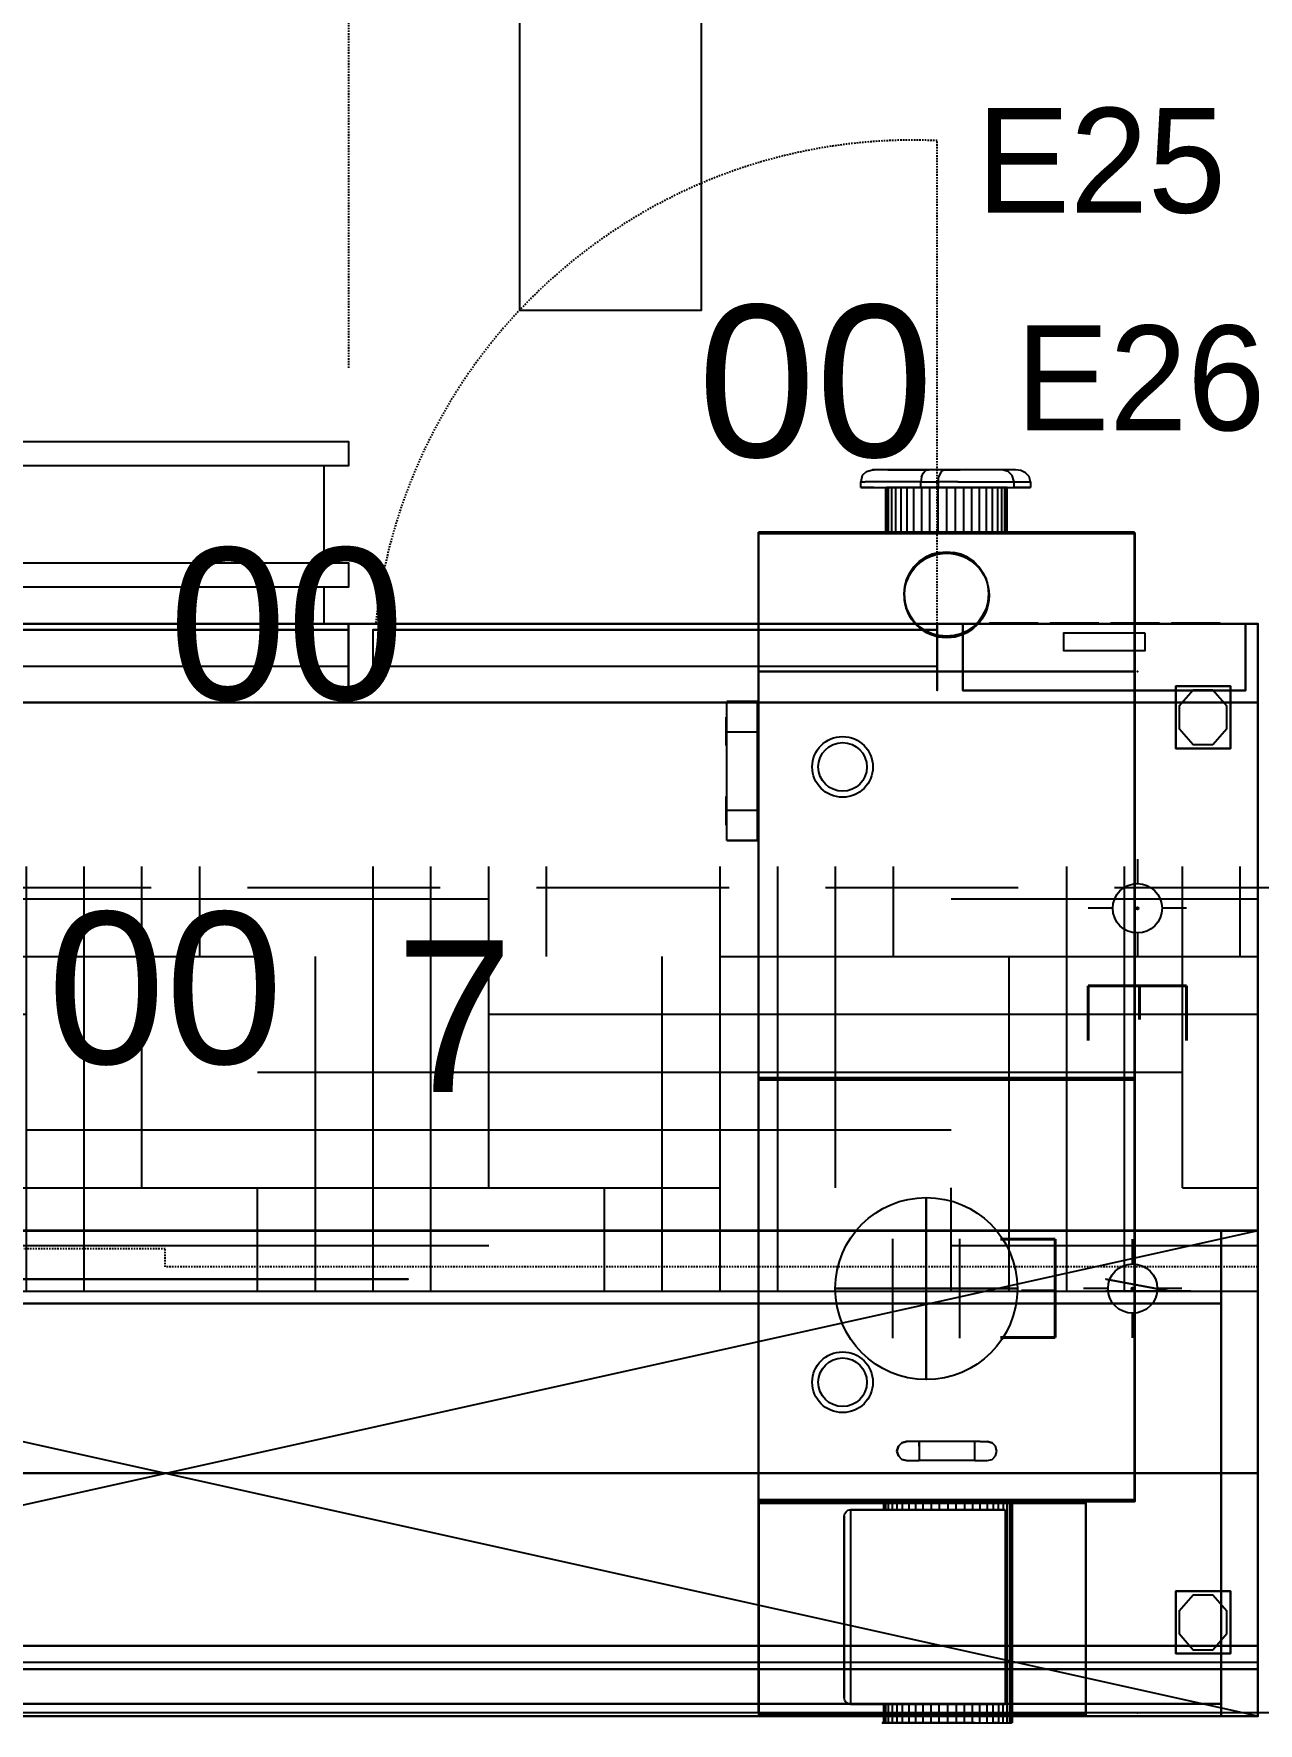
# Model space of a CAD drawing. Header units: millimetres. Extents: x 38967 to 51721, y 49836 to 53207.
# Drawn here: x 48467.4 to 48568.3, y 51765.8 to 51905 of the extents above; entities that cross this region are included whole.
import ezdxf
from ezdxf.enums import TextEntityAlignment as Align

# ---------------------------------------------------------------- set-up
doc = ezdxf.new("R2010")
doc.units = ezdxf.units.MM
doc.header["$LTSCALE"] = 5
doc.linetypes.add('HIDDEN2', pattern=[4.7625, 3.175, -1.5875])
doc.linetypes.add('NASCOSTA', pattern=[0.375, 0.25, -0.125])
for name, color, linetype in [('200-EquipBlack-3d', 250, 'Continuous'), ('200-EquipBorder-2d', 9, 'Continuous'), ('200-EquipID-2d', 7, 'Continuous'), ('200-EquipInternal-2d', 252, 'Continuous'), ('200-EquipRemBorder-2d', 21, 'Continuous'), ('200-EquipRemBorder-3d', 7, 'Continuous'), ('200-EquipSteel-3d', 9, 'Continuous'), ('200-EquipWhite-3d', 7, 'Continuous'), ('250-Connections-2d', 6, 'Continuous'), ('250-ele-2d', 20, 'Continuous'), ('elev3', 8, 'Continuous'), ('HG-011 Elk Tes Yazı 001', 1, 'Continuous'), ('trace_down', 8, 'HIDDEN2'), ('Yer Izgarası', 40, 'Continuous')]:
    doc.layers.add(name, color=color, linetype=linetype)
doc.layers.add('200-InsPoint-3D', color=3, linetype='Continuous', plot=False)
doc.styles.add('Arial', font='arial.ttf')
doc.styles.add('ROMANS', font='micross.ttf')
doc.styles.add('SIMPLEX', font='simplex')
doc.styles.add('TAKSİM', font='GOTHIC.TTF', dxfattribs={"height": 20})

# ---------------------------------------------------------------- blocks, each defined once
blk = doc.blocks.new('TG1610P')
at = {"layer": '200-EquipBorder-2d'}
blk.add_lwpolyline([(0, 0), (1600, 0), (1600, -700), (0, -700)], close=True, dxfattribs=at)
at = {"layer": '200-EquipInternal-2d'}
blk.add_line((0, -30), (1600, -30), dxfattribs=at)
at = {"layer": '200-EquipSteel-3d'}
for points in [[(32.8, -42.5), (22.5, -52.8), (22.5, -67.2), (32.8, -77.5), (47.2, -77.5), (57.5, -67.2), (57.5, -52.8), (47.2, -42.5)], [(32.8, -622.5), (22.5, -632.8), (22.5, -647.2), (32.8, -657.5), (47.2, -657.5), (57.5, -647.2), (57.5, -632.8), (47.2, -622.5)]]:
    blk.add_lwpolyline(points, close=True, dxfattribs=at)
at = {"layer": '200-EquipSteel-3d', "invisible_edges": 15}
for points in [[(0, 0, 900), (0, 0, 1000), (0, -30, 1000), (0, -30, 900)], [(0, 0, 850), (0, -700, 850), (0, -700, 900), (0, 0, 900)], [(0, -30, 900), (0, -30, 915), (0, -34.4, 904.4), (0, -45, 900)]]:
    blk.add_3dface(points, dxfattribs=at)
at = {"layer": '200-EquipSteel-3d'}
for points in [[(0, 0, 1000), (1600, 0, 1000), (1600, -30, 1000), (0, -30, 1000)], [(0, 0, 1000), (0, 0, 850), (1600, 0, 850), (1600, 0, 1000)], [(1600, 0, 850), (1600, -700, 850), (0, -700, 850), (0, 0, 850)], [(0, -30, 1000), (1600, -30, 1000), (1600, -30, 915), (0, -30, 915)], [(0, -30, 915), (0, -34.4, 904.4), (1600, -34.4, 904.4), (1600, -30, 915)], [(0, -45, 900), (0, -34.4, 904.4), (1600, -34.4, 904.4), (1600, -45, 900)], [(1600, -700, 900), (0, -700, 900), (0, -45, 900), (1600, -45, 900)], [(1600, -700, 900), (0, -700, 900), (0, -700, 850), (1600, -700, 850)]]:
    blk.add_3dface(points, dxfattribs=at)
at = {"layer": '200-InsPoint-3D'}
for p in [(0, 0), (0, -700)]:
    blk.add_point(p, dxfattribs=at)
at = {"layer": '200-InsPoint-3D', "flags": 9}
blk.add_attdef('DISTANG', (0, 0), '', height=1, dxfattribs=at)
at = {"layer": '200-EquipSteel-3d'}
mesh = blk.add_polymesh((6, 3), dxfattribs=at)
for k, corner in enumerate([(60, -80, 850), (60, -80, 50), (60, -80, 50), (20, -80, 850), (20, -80, 50), (20, -80, 50), (20, -40, 850), (20, -40, 50), (20, -80, 50), (60, -40, 850), (60, -40, 50), (60, -80, 50), (60, -40, 850), (60, -40, 850), (60, -80, 850), (20, -40, 850), (20, -40, 850), (20, -80, 850)]):
    mesh.set_mesh_vertex(divmod(k, 3), corner)
mesh = blk.add_polymesh((6, 3), dxfattribs=at)
for k, corner in enumerate([(60, -660, 850), (60, -660, 50), (60, -660, 50), (20, -660, 850), (20, -660, 50), (20, -660, 50), (20, -620, 850), (20, -620, 50), (20, -660, 50), (60, -620, 850), (60, -620, 50), (60, -660, 50), (60, -620, 850), (60, -620, 850), (60, -660, 850), (20, -620, 850), (20, -620, 850), (20, -660, 850)]):
    mesh.set_mesh_vertex(divmod(k, 3), corner)
blk = doc.blocks.new('attrib')
at = {"layer": '200-EquipID-2d', "style": 'Arial'}
blk.add_attdef('POS', text='', height=2.5, dxfattribs=at).set_placement((0, 0, -1), align=Align.MIDDLE)
at = {"layer": '200-EquipID-2d', "style": 'ROMANS', "flags": 1}
for tag, p in [('ZONA', (0, -4.905, -2)), ('EQUIPMENTDATA', (0, -7.89, -2)), ('LONGDESCR', (0, -11.302, -2)), ('EQUIPMENTCONN', (0, -14.714, -2)), ('ACCESSORYDATA', (0, -18.552, -2)), ('ACCESSORYCONN', (0, -21.857, -2))]:
    blk.add_attdef(tag, text='', height=2.5, dxfattribs=at).set_placement(p, align=Align.CENTER)
blk = doc.blocks.new('PS1800LC')
at = {"layer": '200-EquipBlack-3d', "extrusion": (0, -1, 0), "elevation": 350}
blk.add_lwpolyline([(125, 1713), (55, 1713), (55, 1913), (125, 1913)], close=True, dxfattribs=at)
at = {"layer": '200-EquipBlack-3d'}
for points in [[(72.5, -350, 1713), (72.5, -350, 1913), (55, -350, 1913), (55, -350, 1713)], [(125, -360, 1913), (125, -360, 1713), (72.5, -350, 1713), (72.5, -350, 1913)]]:
    blk.add_3dface(points, dxfattribs=at)
at = {"layer": '200-EquipInternal-2d'}
for p, q in [((0, -399.8, 10), (1800, 0, 10)), ((0, 0, 10), (1800, -399.8, 10))]:
    blk.add_line(p, q, dxfattribs=at)
at = {"layer": '200-EquipInternal-2d', "linetype": 'NASCOSTA'}
blk.add_lwpolyline([(0, -370), (900, -370), (900, -385), (1800, -385)], dxfattribs=at)
at = {"layer": '200-EquipSteel-3d', "extrusion": (0, -1, 0)}
for points, elevation in [([(30, 1590), (920, 1590), (920, 2160), (30, 2160)], 340), ([(1570, 1590), (700, 1590), (700, 2160), (1570, 2160)], 360)]:
    blk.add_lwpolyline(points, close=True, dxfattribs=dict(at, elevation=elevation))
at = {"layer": '200-EquipSteel-3d'}
blk.add_3dface([(1770, 0, 1590), (30, 0, 1590), (30, 0, 2160), (1770, 0, 2160)], dxfattribs=at)
at = {"layer": '200-EquipSteel-3d', "invisible_edges": 15}
for points in [[(920, -360, 1590), (125, -360, 1713), (55, -360, 1713), (30, -360, 1590)], [(55, -360, 1713), (30, -360, 1590), (30, -360, 2160), (55, -360, 1913)], [(30, -360, 2160), (55, -360, 1913), (125, -360, 1913), (920, -360, 2160)], [(125, -360, 1913), (920, -360, 2160), (920, -360, 1590), (125, -360, 1713)], [(1475, -380, 1913), (700, -380, 2160), (700, -380, 1590), (1475, -380, 1713)], [(1570, -380, 2160), (1545, -380, 1913), (1475, -380, 1913), (700, -380, 2160)], [(700, -380, 1590), (1475, -380, 1713), (1545, -380, 1713), (1570, -380, 1590)]]:
    blk.add_3dface(points, dxfattribs=at)
at = {"layer": '200-InsPoint-3D'}
for p in [(0, 0), (0, -400)]:
    blk.add_point(p, dxfattribs=at)
blk.add_attdef('DISTANG', (0, 0), '', height=1, dxfattribs=at)
at = {"layer": '200-EquipRemBorder-2d'}
mesh = blk.add_polymesh((6, 3), dxfattribs=at)
for k, corner in enumerate([(1800, -399.8, 10), (1800, -399.8), (1800, -399.8), (0, -399.8, 10), (0, -399.8), (0, -399.8), (0, 0, 10), (0, 0), (0, -399.8), (1800, 0, 10), (1800, 0), (1800, -399.8), (1800, 0, 10), (1800, 0, 10), (1800, -399.8, 10), (0, 0, 10), (0, 0, 10), (0, -399.8, 10)]):
    mesh.set_mesh_vertex(divmod(k, 3), corner)
at = {"layer": '200-EquipSteel-3d'}
mesh = blk.add_polymesh((6, 3), dxfattribs=at)
for k, corner in enumerate([(30, -400, 2200), (30, -400, 1550), (30, -400, 1550), (0, -400, 2200), (0, -400, 1550), (0, -400, 1550), (0, 0, 2200), (0, 0, 1550), (0, -400, 1550), (30, 0, 2200), (30, 0, 1550), (30, -400, 1550), (30, 0, 2200), (30, 0, 2200), (30, -400, 2200), (0, 0, 2200), (0, 0, 2200), (0, -400, 2200)]):
    mesh.set_mesh_vertex(divmod(k, 3), corner)
mesh = blk.add_polymesh((6, 3), dxfattribs=at)
for k, corner in enumerate([(1770, -400, 1590), (1770, -400, 1550), (1770, -400, 1550), (30, -400, 1590), (30, -400, 1550), (30, -400, 1550), (30, 0, 1590), (30, 0, 1550), (30, -400, 1550), (1770, 0, 1590), (1770, 0, 1550), (1770, -400, 1550), (1770, 0, 1590), (1770, 0, 1590), (1770, -400, 1590), (30, 0, 1590), (30, 0, 1590), (30, -400, 1590)]):
    mesh.set_mesh_vertex(divmod(k, 3), corner)
mesh = blk.add_polymesh((6, 3), dxfattribs=at)
for k, corner in enumerate([(1770, -400, 2200), (1770, -400, 2160), (1770, -400, 2160), (30, -400, 2200), (30, -400, 2160), (30, -400, 2160), (30, 0, 2200), (30, 0, 2160), (30, -400, 2160), (1770, 0, 2200), (1770, 0, 2160), (1770, -400, 2160), (1770, 0, 2200), (1770, 0, 2200), (1770, -400, 2200), (30, 0, 2200), (30, 0, 2200), (30, -400, 2200)]):
    mesh.set_mesh_vertex(divmod(k, 3), corner)
mesh = blk.add_polymesh((6, 3), dxfattribs=at)
for k, corner in enumerate([(1770, -340, 1920), (1770, -340, 1880), (1770, -340, 1880), (30, -340, 1920), (30, -340, 1880), (30, -340, 1880), (30, -10, 1920), (30, -10, 1880), (30, -340, 1880), (1770, -10, 1920), (1770, -10, 1880), (1770, -340, 1880), (1770, -10, 1920), (1770, -10, 1920), (1770, -340, 1920), (30, -10, 1920), (30, -10, 1920), (30, -340, 1920)]):
    mesh.set_mesh_vertex(divmod(k, 3), corner)
blk = doc.blocks.new('connection')
for p, q in [((-1.106, 1.636), (-1.106, -1.636)), ((1.106, 1.636), (1.106, -1.636)), ((-1.106, 0), (1.106, 0))]:
    blk.add_line(p, q)
at = {"extrusion": (-1, 0, 0)}
for p, q in [((0, 1.106, 1.636), (0, 1.106, -1.636)), ((0, 1.106), (0, -1.106)), ((0, -1.106, 1.636), (0, -1.106, -1.636))]:
    blk.add_line(p, q, dxfattribs=at)
at = {"extrusion": (0, -1, 0)}
for p, q in [((-1.106, 0, 1.636), (-1.106, 0, -1.636)), ((-1.106, 0), (1.106, 0)), ((1.106, 0, 1.636), (1.106, 0, -1.636))]:
    blk.add_line(p, q, dxfattribs=at)
blk.add_circle((0, 0), 3)
at = {"extrusion": (-1, 0, 0)}
blk.add_circle((0, 0), 3, dxfattribs=at)
at = {"extrusion": (0, -1, 0)}
blk.add_circle((0, 0), 3, dxfattribs=at)
blk = doc.blocks.new('ECON')
at = {"layer": '250-ele-2d'}
for p, q in [((0, 40.6), (0, 20.3)), ((-40.6, 0), (-20.3, 0)), ((20.3, 0), (40.6, 0)), ((0, -20.3), (0, -40.6))]:
    blk.add_line(p, q, dxfattribs=at)
for radius in [20.3, 1]:
    blk.add_circle((0, 0), radius, dxfattribs=at)
blk.add_point((0, 0), dxfattribs=at)
at = {"layer": '250-ele-2d', "style": 'SIMPLEX', "flags": 8}
blk.add_attdef('E', (50, -40.6), '', height=81, dxfattribs=at)
blk = doc.blocks.new('HB1P4C')
at = {"layer": '200-EquipBlack-3d'}
blk.add_3dface([(92.6, -692.1, 789.3), (160.1, -692.1, 789.3), (160.1, -678, 803.4), (92.6, -678, 803.4)], dxfattribs=at)
at = {"layer": '200-EquipBorder-2d'}
blk.add_lwpolyline([(0, -700), (1718, -700), (1718, 0), (0, 0)], close=True, dxfattribs=at)
at = {"layer": '200-EquipInternal-2d', "linetype": 'NASCOSTA'}
blk.add_line((264, -700), (264, -1098), dxfattribs=at)
at = {"layer": '200-EquipInternal-2d'}
for p, q in [((769, -700), (769, -730)), ((769, -750), (769, -830))]:
    blk.add_line(p, q, dxfattribs=at)
for points in [[(1214, -730), (1214, -750), (749, -750), (749, -730)], [(1214, -830), (1214, -850), (749, -850), (749, -830)]]:
    blk.add_lwpolyline(points, close=True, dxfattribs=at)
at = {"layer": '200-EquipInternal-2d', "linetype": 'NASCOSTA'}
blk.add_lwpolyline([(1214, -910), (1214, -1245), (749, -1245), (749, -910)], dxfattribs=at)
blk.add_arc((283.9, -653.2), 445.2, 267.4435, 353.9694, dxfattribs=at)
at = {"layer": '200-EquipRemBorder-3d', "extrusion": (1, 0, 0)}
for points, elevation in [([(-700, 780), (-700, 230), (-645, 230), (-645, 835), (-665, 835), (-665, 780)], 264), ([(-700, 470), (-700, 230), (-645, 230), (-645, 525), (-665, 525), (-665, 470)], 749), ([(-700, 780), (-700, 540), (-645, 540), (-645, 835), (-665, 835), (-665, 780)], 749)]:
    blk.add_lwpolyline(points, close=True, dxfattribs=dict(at, elevation=elevation))
at = {"layer": '200-EquipSteel-3d', "extrusion": (0, -1, 0), "elevation": 700.5}
for points in [[(30.9, 547.8), (70.9, 547.8), (70.9, 557.8), (30.9, 557.8)], [(30.9, 572.8), (70.9, 572.8), (70.9, 582.8), (30.9, 582.8)], [(30.9, 597.8), (70.9, 597.8), (70.9, 607.8), (30.9, 607.8)], [(30.9, 622.8), (70.9, 622.8), (70.9, 632.8), (30.9, 632.8)], [(30.9, 647.8), (70.9, 647.8), (70.9, 657.8), (30.9, 657.8)], [(30.9, 672.8), (70.9, 672.8), (70.9, 682.8), (30.9, 682.8)], [(30.9, 697.8), (70.9, 697.8), (70.9, 707.8), (30.9, 707.8)], [(30.9, 722.8), (70.9, 722.8), (70.9, 732.8), (30.9, 732.8)], [(30.9, 747.8), (70.9, 747.8), (70.9, 757.8), (30.9, 757.8)], [(30.9, 247.7), (70.9, 247.7), (70.9, 257.7), (30.9, 257.7)], [(30.9, 322.7), (70.9, 322.7), (70.9, 332.7), (30.9, 332.7)], [(30.9, 272.7), (70.9, 272.7), (70.9, 282.7), (30.9, 282.7)], [(30.9, 297.7), (70.9, 297.7), (70.9, 307.7), (30.9, 307.7)], [(30.9, 347.7), (70.9, 347.7), (70.9, 357.7), (30.9, 357.7)], [(30.9, 372.7), (70.9, 372.7), (70.9, 382.7), (30.9, 382.7)], [(30.9, 447.7), (70.9, 447.7), (70.9, 457.7), (30.9, 457.7)], [(30.9, 422.7), (70.9, 422.7), (70.9, 432.7), (30.9, 432.7)], [(30.9, 397.7), (70.9, 397.7), (70.9, 407.7), (30.9, 407.7)], [(80.9, 547.8), (120.9, 547.8), (120.9, 557.8), (80.9, 557.8)], [(80.9, 572.8), (120.9, 572.8), (120.9, 582.8), (80.9, 582.8)], [(80.9, 597.8), (120.9, 597.8), (120.9, 607.8), (80.9, 607.8)], [(80.9, 622.8), (120.9, 622.8), (120.9, 632.8), (80.9, 632.8)], [(80.9, 647.8), (120.9, 647.8), (120.9, 657.8), (80.9, 657.8)], [(80.9, 672.8), (120.9, 672.8), (120.9, 682.8), (80.9, 682.8)], [(80.9, 697.8), (120.9, 697.8), (120.9, 707.8), (80.9, 707.8)], [(80.9, 722.8), (120.9, 722.8), (120.9, 732.8), (80.9, 732.8)], [(80.9, 747.8), (120.9, 747.8), (120.9, 757.8), (80.9, 757.8)], [(80.9, 247.7), (120.9, 247.7), (120.9, 257.7), (80.9, 257.7)], [(80.9, 322.7), (120.9, 322.7), (120.9, 332.7), (80.9, 332.7)], [(80.9, 272.7), (120.9, 272.7), (120.9, 282.7), (80.9, 282.7)], [(80.9, 297.7), (120.9, 297.7), (120.9, 307.7), (80.9, 307.7)], [(80.9, 347.7), (120.9, 347.7), (120.9, 357.7), (80.9, 357.7)], [(80.9, 372.7), (120.9, 372.7), (120.9, 382.7), (80.9, 382.7)], [(80.9, 447.7), (120.9, 447.7), (120.9, 457.7), (80.9, 457.7)], [(80.9, 422.7), (120.9, 422.7), (120.9, 432.7), (80.9, 432.7)], [(80.9, 397.7), (120.9, 397.7), (120.9, 407.7), (80.9, 407.7)], [(130.9, 547.8), (170.9, 547.8), (170.9, 557.8), (130.9, 557.8)], [(130.9, 572.8), (170.9, 572.8), (170.9, 582.8), (130.9, 582.8)], [(130.9, 597.8), (170.9, 597.8), (170.9, 607.8), (130.9, 607.8)], [(130.9, 622.8), (170.9, 622.8), (170.9, 632.8), (130.9, 632.8)], [(130.9, 647.8), (170.9, 647.8), (170.9, 657.8), (130.9, 657.8)], [(130.9, 672.8), (170.9, 672.8), (170.9, 682.8), (130.9, 682.8)], [(130.9, 697.8), (170.9, 697.8), (170.9, 707.8), (130.9, 707.8)], [(130.9, 722.8), (170.9, 722.8), (170.9, 732.8), (130.9, 732.8)], [(130.9, 747.8), (170.9, 747.8), (170.9, 757.8), (130.9, 757.8)], [(130.9, 247.7), (170.9, 247.7), (170.9, 257.7), (130.9, 257.7)], [(130.9, 272.7), (170.9, 272.7), (170.9, 282.7), (130.9, 282.7)], [(130.9, 297.7), (170.9, 297.7), (170.9, 307.7), (130.9, 307.7)], [(130.9, 322.7), (170.9, 322.7), (170.9, 332.7), (130.9, 332.7)], [(130.9, 347.7), (170.9, 347.7), (170.9, 357.7), (130.9, 357.7)], [(130.9, 372.7), (170.9, 372.7), (170.9, 382.7), (130.9, 382.7)], [(130.9, 447.7), (170.9, 447.7), (170.9, 457.7), (130.9, 457.7)], [(130.9, 397.7), (170.9, 397.7), (170.9, 407.7), (130.9, 407.7)], [(130.9, 422.7), (170.9, 422.7), (170.9, 432.7), (130.9, 432.7)], [(180.9, 547.8), (220.9, 547.8), (220.9, 557.8), (180.9, 557.8)], [(180.9, 572.8), (220.9, 572.8), (220.9, 582.8), (180.9, 582.8)], [(180.9, 597.8), (220.9, 597.8), (220.9, 607.8), (180.9, 607.8)], [(180.9, 622.8), (220.9, 622.8), (220.9, 632.8), (180.9, 632.8)], [(180.9, 647.8), (220.9, 647.8), (220.9, 657.8), (180.9, 657.8)], [(180.9, 672.8), (220.9, 672.8), (220.9, 682.8), (180.9, 682.8)], [(180.9, 697.8), (220.9, 697.8), (220.9, 707.8), (180.9, 707.8)], [(180.9, 722.8), (220.9, 722.8), (220.9, 732.8), (180.9, 732.8)], [(180.9, 747.8), (220.9, 747.8), (220.9, 757.8), (180.9, 757.8)], [(180.9, 247.7), (220.9, 247.7), (220.9, 257.7), (180.9, 257.7)], [(180.9, 322.7), (220.9, 322.7), (220.9, 332.7), (180.9, 332.7)], [(180.9, 272.7), (220.9, 272.7), (220.9, 282.7), (180.9, 282.7)], [(180.9, 297.7), (220.9, 297.7), (220.9, 307.7), (180.9, 307.7)], [(180.9, 347.7), (220.9, 347.7), (220.9, 357.7), (180.9, 357.7)], [(180.9, 372.7), (220.9, 372.7), (220.9, 382.7), (180.9, 382.7)], [(180.9, 447.7), (220.9, 447.7), (220.9, 457.7), (180.9, 457.7)], [(180.9, 422.7), (220.9, 422.7), (220.9, 432.7), (180.9, 432.7)], [(180.9, 397.7), (220.9, 397.7), (220.9, 407.7), (180.9, 407.7)]]:
    blk.add_lwpolyline(points, close=True, dxfattribs=at)
at = {"layer": '200-EquipSteel-3d'}
for centre, radius in [((342, -75, 100), 25), ((342, -75), 20), ((342, -582, 100), 25), ((342, -582), 20)]:
    blk.add_circle(centre, radius, dxfattribs=at)
at = {"layer": '200-EquipSteel-3d', "invisible_edges": 15}
for points in [[(264, -645, 835), (264, -665, 835), (264, -665, 780), (264, -645, 780)], [(264, -700, 780), (264, -700, 230), (264, -645, 230), (264, -645, 780)], [(729, -645, 835), (729, -665, 835), (729, -665, 780), (729, -645, 780)], [(729, -700, 780), (729, -700, 230), (729, -645, 230), (729, -645, 780)], [(749, -700, 470), (749, -700, 230), (749, -645, 230), (749, -645, 470)], [(749, -645, 525), (749, -665, 525), (749, -665, 470), (749, -645, 470)], [(749, -645, 835), (749, -665, 835), (749, -665, 780), (749, -645, 780)], [(749, -700, 780), (749, -700, 540), (749, -645, 540), (749, -645, 780)]]:
    blk.add_3dface(points, dxfattribs=at)
at = {"layer": '200-EquipSteel-3d'}
for points in [[(264, -695, 835), (729, -695, 835), (729, -665, 835), (264, -665, 835)], [(749, -695, 525), (1214, -695, 525), (1214, -665, 525), (749, -665, 525)], [(749, -695, 835), (1214, -695, 835), (1214, -665, 835), (749, -665, 835)], [(264, -695, 805), (729, -695, 805), (729, -695, 835), (264, -695, 835)], [(749, -695, 495), (1214, -695, 495), (1214, -695, 525), (749, -695, 525)], [(749, -695, 805), (1214, -695, 805), (1214, -695, 835), (749, -695, 835)]]:
    blk.add_3dface(points, dxfattribs=at)
at = {"layer": '200-InsPoint-3D'}
for p in [(0, 0), (0, -700)]:
    blk.add_point(p, dxfattribs=at)
at = {"layer": '250-Connections-2d', "xscale": 25, "yscale": 25, "zscale": 25}
blk.add_blockref('connection', (273, -152.2), dxfattribs=at)
at = {"layer": '250-ele-2d'}
blk.add_blockref('ECON', (103, -152.2), dxfattribs=at).add_auto_attribs({'E': 'E'})
at = {"layer": '200-InsPoint-3D', "flags": 9}
blk.add_attdef('DISTANG', (0, 0), '', height=1, dxfattribs=at)
at = {"layer": '200-EquipSteel-3d'}
mesh = blk.add_polymesh((6, 3), dxfattribs=at)
for k, corner in enumerate([(1718, -635, 850), (1718, -635, 200), (1718, -635, 200), (0, -635, 850), (0, -635, 200), (0, -635, 200), (0, 0, 850), (0, 0, 200), (0, -635, 200), (1718, 0, 850), (1718, 0, 200), (1718, -635, 200), (1718, 0, 850), (1718, 0, 850), (1718, -635, 850), (0, 0, 850), (0, 0, 850), (0, -635, 850)]):
    mesh.set_mesh_vertex(divmod(k, 3), corner)
mesh = blk.add_polymesh((6, 3), dxfattribs=at)
for k, corner in enumerate([(1718, -700, 900), (1718, -700, 850), (1718, -700, 850), (0, -700, 900), (0, -700, 850), (0, -700, 850), (0, 0, 900), (0, 0, 850), (0, -700, 850), (1718, 0, 900), (1718, 0, 850), (1718, -700, 850), (1718, 0, 900), (1718, 0, 900), (1718, -700, 900), (0, 0, 900), (0, 0, 900), (0, -700, 900)]):
    mesh.set_mesh_vertex(divmod(k, 3), corner)
mesh = blk.add_polymesh((6, 3), dxfattribs=at)
for k, corner in enumerate([(243, -700, 780), (243, -700, 230), (243, -700, 230), (10, -700, 780), (10, -700, 230), (10, -700, 230), (10, -645, 835), (10, -645, 230), (10, -700, 230), (243, -645, 835), (243, -645, 230), (243, -700, 230), (243, -645, 835), (243, -645, 835), (243, -700, 780), (10, -645, 835), (10, -645, 835), (10, -700, 780)]):
    mesh.set_mesh_vertex(divmod(k, 3), corner)
blk = doc.blocks.new('PDGE0213')
at = {"layer": '200-EquipBorder-2d'}
for p, q in [((334.8, -2.5), (-115, -2.5)), ((-115, -2.5), (-115, -312.1)), ((334.8, -2.5), (-115, -2.5)), ((-115, -2.5), (-115, -312.1)), ((-115, -312.1), (-115, -2.5)), ((-115, -2.5), (-115, -312.1)), ((-115, -2.5), (334.8, -2.5)), ((-115, -312.1), (-115, -2.5)), ((334.8, -2.5), (-115, -2.5)), ((-115, -2.5), (334.8, -2.5)), ((-1.5, -2.5), (-1.2, -2.5)), ((334.8, -2.5), (682.3, -2.5)), ((682.3, -2.5), (334.8, -2.5)), ((334.8, -312.1), (334.8, -2.5)), ((334.8, -312.1), (334.8, -2.5)), ((334.8, -312.1), (334.8, -2.5)), ((334.8, -2.5), (334.8, -312.1)), ((334.8, -2.5), (334.8, -312.1)), ((682.3, -312.1), (682.3, -2.5)), ((682.3, -312.1), (682.3, -2.5)), ((682.3, -2.5), (682.3, -312.1)), ((857.8, -42.4), (684.1, -42.4)), ((684.1, -42.4), (684.1, -103.3)), ((857.8, -42.4), (684.1, -42.4)), ((684.1, -42.4), (684.1, -103.3)), ((857.8, -103.3), (857.8, -42.4)), ((857.8, -103.3), (857.8, -42.4)), ((857.8, -42.4), (858.1, -42.4)), ((-165.8, -96), (-166.3, -100.3)), ((-163.8, -92.2), (-165.8, -96)), ((-160.7, -89.1), (-163.8, -92.2)), ((-156.4, -88.1), (-160.7, -89.1)), ((-156.4, -88.1), (-151.8, -88.1)), ((-156.4, -101.6), (-156.4, -88.1)), ((-151.8, -101.6), (-151.8, -88.1)), ((-151.8, -88.1), (-151.8, -101.6)), ((-166.3, -100.3), (-166.3, -111.5)), ((-166.3, -100.3), (-166.3, -111.5)), ((-165, -106.6), (-166.3, -111.5)), ((-161.5, -103.1), (-165, -106.6)), ((-156.4, -101.6), (-161.5, -103.1)), ((-156.4, -104.4), (-156.4, -101.6)), ((-151.8, -101.6), (-156.4, -101.6)), ((-156.4, -111), (-156.4, -104.4)), ((-156.4, -120.6), (-156.4, -111)), ((-151.8, -104.4), (-151.8, -101.6)), ((-151.8, -104.4), (-151.8, -101.6)), ((-151.8, -111), (-151.8, -104.4)), ((-151.8, -111), (-151.8, -104.4)), ((-151.8, -120.6), (-151.8, -111)), ((-151.8, -120.6), (-151.8, -111)), ((-115, -107.4), (-151.6, -107.4)), ((-151.6, -107.4), (-151.6, -107.9)), ((-151.6, -107.9), (-115, -107.9)), ((-151.6, -107.9), (-151.6, -109.4)), ((-151.6, -109.4), (-115, -109.4)), ((-151.6, -109.4), (-151.6, -112)), ((682.3, -103.3), (866.2, -103.3)), ((866.2, -103.6), (682.3, -103.6)), ((866.2, -105.1), (682.3, -105.1)), ((866.2, -107.4), (682.3, -107.4)), ((682.3, -110.5), (690.7, -110.5)), ((690.7, -108.9), (850.7, -108.9)), ((690.7, -108.9), (690.7, -236.4)), ((690.7, -236.4), (690.7, -108.9)), ((690.7, -108.9), (850.7, -108.9)), ((850.7, -108.9), (850.7, -236.4)), ((850.7, -236.4), (850.7, -108.9)), ((866.2, -110.5), (850.7, -110.5)), ((866.2, -103.3), (866.2, -103.6)), ((866.2, -105.1), (866.2, -103.6)), ((866.2, -106.9), (866.2, -104.9)), ((866.2, -106.9), (866.2, -104.9)), ((866.2, -107.4), (866.2, -105.1)), ((866.2, -112.5), (866.2, -106.9)), ((866.2, -112.5), (866.2, -106.9)), ((866.2, -110.5), (866.2, -107.4)), ((866.2, -114.3), (866.2, -110.5)), ((-166.3, -111.5), (-166.3, -113)), ((-166.3, -111.5), (-166.3, -113)), ((-166.3, -113), (-166.3, -117.3)), ((-166.3, -113), (-166.3, -117.3)), ((-166.3, -117.3), (-166.3, -124.7)), ((-166.3, -117.3), (-166.3, -124.7)), ((-166.3, -124.7), (-166.3, -134.3)), ((-166.3, -124.7), (-166.3, -134.3)), ((-156.4, -133.1), (-156.4, -120.6)), ((-151.8, -133.1), (-151.8, -120.6)), ((-151.8, -120.6), (-151.8, -133.1)), ((-151.6, -112), (-115, -112)), ((-151.6, -112), (-151.6, -115.3)), ((-151.6, -115.3), (-115, -115.3)), ((-151.6, -115.3), (-151.6, -119.6)), ((-151.6, -119.6), (-115, -119.6)), ((-151.6, -119.6), (-151.6, -124.7)), ((-151.6, -124.7), (-115, -124.7)), ((-151.6, -124.7), (-151.6, -130.3)), ((-75.9, -124.4), (-81.5, -127.2)), ((-81.5, -127.2), (-75.9, -124.4)), ((-70.1, -122.9), (-75.9, -124.4)), ((-70.1, -122.9), (-75.9, -124.4)), ((-64, -122.4), (-70.1, -122.9)), ((-70.1, -122.9), (-64, -122.4)), ((-57.9, -122.9), (-64, -122.4)), ((-64, -122.4), (-57.9, -122.9)), ((-52, -124.4), (-57.9, -122.9)), ((-57.9, -122.9), (-52, -124.4)), ((-46.4, -127.2), (-52, -124.4)), ((-52, -124.4), (-46.4, -127.2)), ((634.3, -123.7), (635.3, -119.6)), ((635.3, -119.6), (634.3, -123.7)), ((634.3, -123.9), (634.3, -123.7)), ((634.3, -125.9), (634.3, -123.9)), ((638.1, -116.8), (635.3, -119.6)), ((638.1, -116.8), (635.3, -119.6)), ((642.2, -115.8), (638.1, -116.8)), ((642.2, -115.8), (638.1, -116.8)), ((646, -116.8), (642.2, -115.8)), ((646, -116.8), (642.2, -115.8)), ((649, -119.6), (646, -116.8)), ((649, -119.6), (646, -116.8)), ((650, -123.7), (649, -119.6)), ((650, -123.7), (649, -119.6)), ((650, -123.9), (650, -123.7)), ((650, -125.9), (650, -123.9)), ((690.7, -114.3), (682.3, -114.3)), ((682.3, -118.8), (690.7, -118.8)), ((682.3, -123.9), (690.7, -123.9)), ((850.7, -114.3), (866.2, -114.3)), ((866.2, -118.8), (850.7, -118.8)), ((866.2, -123.9), (850.7, -123.9)), ((866.2, -121.6), (866.2, -112.5)), ((866.2, -121.6), (866.2, -112.5)), ((866.2, -114.3), (866.2, -118.8)), ((866.2, -123.9), (866.2, -118.8)), ((866.2, -133.6), (866.2, -121.6)), ((866.2, -133.6), (866.2, -121.6)), ((866.2, -129.8), (866.2, -123.9)), ((-166.3, -134.3), (-166.3, -146)), ((-166.3, -134.3), (-166.3, -146)), ((-156.4, -147.8), (-156.4, -133.1)), ((-151.8, -147.8), (-151.8, -133.1)), ((-151.8, -133.1), (-151.8, -147.8)), ((-151.6, -130.3), (-115, -130.3)), ((-151.6, -130.3), (-151.6, -136.6)), ((-151.6, -136.6), (-115, -136.6)), ((-151.6, -136.6), (-151.6, -143.2)), ((-90.6, -134.8), (-94.2, -139.9)), ((-94.2, -139.9), (-90.6, -134.8)), ((-86.3, -130.5), (-90.6, -134.8)), ((-90.6, -134.8), (-86.3, -130.5)), ((-81.5, -127.2), (-86.3, -130.5)), ((-86.3, -130.5), (-81.5, -127.2)), ((-41.6, -130.5), (-46.4, -127.2)), ((-46.4, -127.2), (-41.6, -130.5)), ((-37.3, -134.8), (-41.6, -130.5)), ((-41.6, -130.5), (-37.3, -134.8)), ((-33.7, -139.9), (-37.3, -134.8)), ((-33.7, -139.9), (-37.3, -134.8)), ((634.3, -129.5), (634.3, -125.9)), ((634.3, -129.5), (634.3, -133.8)), ((635.3, -133.8), (634.3, -133.8)), ((634.3, -133.8), (634.3, -179.8)), ((638.1, -133.8), (635.3, -133.8)), ((642.2, -133.8), (638.1, -133.8)), ((646, -133.8), (642.2, -133.8)), ((649, -133.8), (646, -133.8)), ((650, -133.8), (649, -133.8)), ((650, -129.5), (650, -125.9)), ((650, -133.8), (650, -129.5)), ((650, -133.8), (650, -179.8)), ((682.3, -129.8), (690.7, -129.8)), ((682.3, -135.9), (690.7, -135.9)), ((866.2, -129.8), (850.7, -129.8)), ((866.2, -135.9), (850.7, -135.9)), ((866.2, -135.9), (866.2, -129.8)), ((866.2, -133.6), (866.2, -147)), ((866.2, -147), (866.2, -133.6)), ((866.2, -142.5), (866.2, -135.9)), ((-166.3, -159.2), (-166.3, -146)), ((-166.3, -146), (-166.3, -159.2)), ((-156.4, -147.8), (-156.4, -164)), ((-151.8, -164), (-151.8, -147.8)), ((-151.8, -164), (-151.8, -147.8)), ((-151.6, -143.2), (-115, -143.2)), ((-151.6, -143.2), (-151.6, -150.1)), ((-151.6, -150.1), (-115, -150.1)), ((-151.6, -150.1), (-151.6, -157.2)), ((-98.8, -157.2), (-98.2, -151.3)), ((-98.8, -157.2), (-98.2, -151.3)), ((-96.7, -145.5), (-98.2, -151.3)), ((-96.7, -145.5), (-98.2, -151.3)), ((-94.2, -139.9), (-96.7, -145.5)), ((-96.7, -145.5), (-94.2, -139.9)), ((-31.2, -145.5), (-33.7, -139.9)), ((-33.7, -139.9), (-31.2, -145.5)), ((-29.7, -151.3), (-31.2, -145.5)), ((-31.2, -145.5), (-29.7, -151.3)), ((-29.2, -157.2), (-29.7, -151.3)), ((-29.7, -151.3), (-29.2, -157.2)), ((682.3, -142.5), (690.7, -142.5)), ((690.7, -149.3), (682.3, -149.3)), ((866.2, -142.5), (850.7, -142.5)), ((850.7, -149.3), (866.2, -149.3)), ((866.2, -149.3), (866.2, -142.5)), ((866.2, -147), (866.2, -161.5)), ((866.2, -161.5), (866.2, -147)), ((866.2, -149.3), (866.2, -156.2)), ((-165.8, -160.7), (-166.3, -159.2)), ((-166.3, -159.2), (-166.3, -171.9)), ((-166.3, -159.2), (-166.3, -171.9)), ((-165.8, -160.7), (-163.8, -162.3)), ((-163.8, -162.3), (-160.7, -163.5)), ((-156.4, -164), (-160.7, -163.5)), ((-156.4, -164), (-151.8, -164)), ((-156.4, -178.5), (-156.4, -164)), ((-151.8, -164), (-151.8, -178.5)), ((-151.8, -178.5), (-151.8, -164)), ((-151.6, -157.2), (-115, -157.2)), ((-151.6, -157.2), (-151.6, -164.3)), ((-151.6, -164.3), (-115, -164.3)), ((-151.6, -164.3), (-151.6, -171.4)), ((-98.2, -163.3), (-98.8, -157.2)), ((-98.2, -163.3), (-98.8, -157.2)), ((-98.2, -163.3), (-96.7, -169.1)), ((-96.7, -169.1), (-98.2, -163.3)), ((-31.2, -169.1), (-29.7, -163.3)), ((-29.7, -163.3), (-31.2, -169.1)), ((-29.7, -163.3), (-29.2, -157.2)), ((-29.2, -157.2), (-29.7, -163.3)), ((682.3, -156.2), (690.7, -156.2)), ((682.3, -163.3), (690.7, -163.3)), ((866.2, -156.2), (850.7, -156.2)), ((866.2, -163.3), (850.7, -163.3)), ((866.2, -163.3), (866.2, -156.2)), ((866.2, -161.5), (866.2, -159.7)), ((866.2, -159.7), (866.2, -161.5)), ((866.2, -161.5), (866.2, -175.5)), ((866.2, -175.5), (866.2, -161.5)), ((866.2, -175.5), (866.2, -161.5)), ((866.2, -161.5), (866.2, -175.5)), ((866.2, -169.9), (866.2, -163.3)), ((-166.3, -184.9), (-166.3, -171.9)), ((-166.3, -171.9), (-165.8, -174.5)), ((-166.3, -171.9), (-166.3, -184.9)), ((-163.5, -176.5), (-165.8, -174.5)), ((-160.2, -178), (-163.5, -176.5)), ((-160.2, -178), (-156.4, -178.5)), ((-156.4, -178.5), (-156.4, -193.8)), ((-151.8, -178.5), (-156.4, -178.5)), ((-151.8, -193.8), (-151.8, -178.5)), ((-151.8, -193.8), (-151.8, -178.5)), ((-151.6, -171.4), (-115, -171.4)), ((-151.6, -171.4), (-151.6, -178)), ((-151.6, -178), (-115, -178)), ((-151.6, -178), (-151.6, -184.4)), ((-96.7, -169.1), (-94.2, -174.7)), ((-94.2, -174.7), (-96.7, -169.1)), ((-94.2, -174.7), (-90.6, -179.8)), ((-90.6, -179.8), (-94.2, -174.7)), ((-90.6, -179.8), (-86.3, -184.1)), ((-86.3, -184.1), (-90.6, -179.8)), ((-41.6, -184.1), (-37.3, -179.8)), ((-37.3, -179.8), (-41.6, -184.1)), ((-37.3, -179.8), (-33.7, -174.7)), ((-33.7, -174.7), (-37.3, -179.8)), ((-33.7, -174.7), (-31.2, -169.1)), ((-31.2, -169.1), (-33.7, -174.7)), ((634.3, -179.8), (635.3, -179.8)), ((634.3, -179.8), (634.5, -179.8)), ((634.3, -179.8), (634.3, -184.4)), ((635.3, -179.8), (638.1, -179.8)), ((638.1, -179.8), (635.3, -179.8)), ((638.1, -179.8), (642.2, -179.8)), ((642.2, -179.8), (646, -179.8)), ((646, -179.8), (649, -179.8)), ((646, -179.8), (649, -179.8)), ((650, -179.8), (649, -179.8)), ((650, -179.8), (650.3, -179.8)), ((650, -184.4), (650, -179.8)), ((682.3, -169.9), (690.7, -169.9)), ((690.7, -176.5), (682.3, -176.5)), ((866.2, -169.9), (850.7, -169.9)), ((866.2, -176.5), (850.7, -176.5)), ((866.2, -170.7), (866.2, -169.9)), ((866.2, -188.4), (866.2, -175.5)), ((866.2, -175.5), (866.2, -188.4)), ((866.2, -188.4), (866.2, -175.5)), ((866.2, -175.5), (866.2, -188.4)), ((-166.3, -196.3), (-166.3, -184.9)), ((-166.3, -184.9), (-166.3, -196.3)), ((-156.4, -193.8), (-156.4, -206.7)), ((-151.8, -206.7), (-151.8, -193.8)), ((-151.8, -206.7), (-151.8, -193.8)), ((-151.6, -184.4), (-115, -184.4)), ((-151.6, -184.4), (-151.6, -190)), ((-151.6, -190), (-115, -190)), ((-151.6, -190), (-151.6, -195)), ((-81.5, -187.4), (-86.3, -184.1)), ((-86.3, -184.1), (-81.5, -187.4)), ((-81.5, -187.4), (-75.9, -190.2)), ((-75.9, -190.2), (-81.5, -187.4)), ((-75.9, -190.2), (-70.1, -191.7)), ((-70.1, -191.7), (-75.9, -190.2)), ((-70.1, -191.7), (-64, -192.2)), ((-64, -192.2), (-70.1, -191.7)), ((-64, -192.2), (-57.9, -191.7)), ((-57.9, -191.7), (-64, -192.2)), ((-57.9, -191.7), (-52, -190.2)), ((-52, -190.2), (-57.9, -191.7)), ((-46.4, -187.4), (-52, -190.2)), ((-52, -190.2), (-46.4, -187.4)), ((-46.4, -187.4), (-41.6, -184.1)), ((-41.6, -184.1), (-46.4, -187.4)), ((634.3, -184.4), (634.3, -187.9)), ((634.3, -187.9), (634.3, -190)), ((634.3, -190), (634.3, -190.2)), ((634.3, -190.2), (635.3, -194)), ((635.3, -194), (634.3, -190.2)), ((635.3, -194), (638.1, -196.8)), ((638.1, -196.8), (635.3, -194)), ((646, -196.8), (649, -194)), ((649, -194), (646, -196.8)), ((649, -194), (650, -190.2)), ((650, -190.2), (649, -194)), ((650, -187.9), (650, -184.4)), ((650, -190), (650, -187.9)), ((650, -190.2), (650, -190)), ((682.3, -182.8), (690.7, -182.8)), ((682.3, -188.4), (690.7, -188.4)), ((682.3, -193.8), (690.7, -193.8)), ((850.7, -182.8), (866.2, -182.8)), ((850.7, -188.4), (866.2, -188.4)), ((850.7, -193.8), (866.2, -193.8)), ((866.2, -188.4), (866.2, -198.8)), ((866.2, -198.8), (866.2, -188.4)), ((866.2, -198.8), (866.2, -188.4)), ((866.2, -188.4), (866.2, -198.8)), ((-166.3, -205.7), (-166.3, -196.3)), ((-166.3, -196.3), (-166.3, -205.7)), ((-166.3, -205.7), (-166.3, -212.8)), ((-166.3, -205.7), (-166.3, -212.8)), ((-156.4, -206.7), (-156.4, -217.1)), ((-151.8, -217.1), (-151.8, -206.7)), ((-151.8, -217.1), (-151.8, -206.7)), ((-151.6, -195), (-115, -195)), ((-151.6, -195), (-151.6, -199.4)), ((-151.6, -199.4), (-115, -199.4)), ((-151.6, -199.4), (-151.6, -202.7)), ((-151.6, -202.7), (-115, -202.7)), ((-151.6, -202.7), (-151.6, -205.2)), ((-151.6, -205.2), (-115, -205.2)), ((-151.6, -205.2), (-151.6, -206.7)), ((-151.6, -206.7), (-115, -206.7)), ((-151.6, -207.2), (-151.6, -206.7)), ((-115, -207.2), (-151.6, -207.2)), ((638.1, -196.8), (642.2, -198.1)), ((642.2, -198.1), (638.1, -196.8)), ((642.2, -198.1), (646, -196.8)), ((646, -196.8), (642.2, -198.1)), ((682.3, -198.3), (690.7, -198.3)), ((682.3, -202.1), (690.7, -202.1)), ((682.3, -205.2), (690.7, -205.2)), ((682.3, -207.5), (690.7, -207.5)), ((682.3, -208.8), (690.7, -208.8)), ((850.7, -198.3), (866.2, -198.3)), ((850.7, -202.1), (866.2, -202.1)), ((850.7, -205.2), (866.2, -205.2)), ((850.7, -207.5), (866.2, -207.5)), ((850.7, -208.8), (866.2, -208.8)), ((866.2, -206.5), (866.2, -198.8)), ((866.2, -198.8), (866.2, -206.5)), ((866.2, -206.5), (866.2, -198.8)), ((866.2, -198.8), (866.2, -206.5)), ((866.2, -206.5), (866.2, -210.3)), ((866.2, -210.3), (866.2, -206.5)), ((866.2, -210.3), (866.2, -206.5)), ((866.2, -206.5), (866.2, -210.3)), ((-166.3, -212.8), (-166.3, -216.9)), ((-166.3, -212.8), (-166.3, -216.9)), ((-166.3, -218.2), (-166.3, -216.9)), ((-166.3, -216.9), (-166.3, -218.2)), ((-165, -223.2), (-166.3, -218.2)), ((-156.4, -217.1), (-156.4, -224.2)), ((-151.8, -217.1), (-151.8, -224.2)), ((-151.8, -224.2), (-151.8, -217.1)), ((682.3, -209.3), (690.7, -209.3)), ((684.1, -209.3), (684.1, -312.1)), ((684.1, -209.3), (684.1, -312.1)), ((850.7, -209.3), (866.2, -209.3)), ((857.8, -209.3), (857.8, -312.1)), ((857.8, -312.1), (857.8, -209.3)), ((866.2, -210.3), (866.4, -210.3)), ((-165, -223.2), (-161.5, -226.8)), ((-161.5, -226.8), (-156.4, -227.8)), ((-156.4, -227.8), (-156.4, -224.2)), ((-151.8, -227.8), (-156.4, -227.8)), ((-151.8, -224.2), (-151.8, -227.8)), ((-151.8, -227.8), (-151.8, -224.2)), ((690.7, -237.5), (690.7, -236.4)), ((690.7, -237.5), (690.7, -236.4)), ((690.7, -236.4), (850.7, -236.4)), ((850.4, -237.5), (850.7, -236.4)), ((850.7, -236.4), (850.4, -237.5)), ((690.9, -238.5), (690.7, -237.5)), ((690.9, -238.5), (690.7, -237.5)), ((692.2, -240), (690.9, -238.5)), ((692.2, -240), (690.9, -238.5)), ((693.7, -241), (692.2, -240)), ((693.7, -241), (692.2, -240)), ((695.8, -241.5), (693.7, -241)), ((695.8, -241.5), (693.7, -241)), ((845.6, -241.5), (695.8, -241.5)), ((695.8, -241.5), (845.6, -241.5)), ((847.6, -241), (845.6, -241.5)), ((847.6, -241), (845.6, -241.5)), ((847.6, -241), (849.2, -240)), ((848.2, -240.8), (847.6, -241)), ((849.2, -240), (848.2, -240.8)), ((850.2, -238.5), (849.2, -240)), ((849.9, -239), (849.2, -240)), ((850.2, -238.5), (849.9, -239)), ((850.4, -237.5), (850.2, -238.5)), ((-115, -312.1), (334.8, -312.1)), ((-115, -312.1), (334.8, -312.1)), ((334.8, -312.1), (-115, -312.1)), ((334.8, -312.1), (-115, -312.1)), ((-115, -312.1), (334.8, -312.1)), ((-1.5, -312.1), (-1.5, -312.4)), ((24.7, -313.1), (24.7, -338.3)), ((24.7, -338.3), (24.7, -313.1)), ((24.7, -313.1), (26.7, -313.1)), ((26.7, -313.1), (24.7, -313.1)), ((32.1, -313.1), (26.7, -313.1)), ((32.1, -313.1), (26.7, -313.1)), ((40.2, -313.1), (32.1, -313.1)), ((40.2, -313.1), (32.1, -313.1)), ((40.2, -313.1), (49.8, -313.1)), ((49.8, -313.1), (40.2, -313.1)), ((49.8, -313.1), (114.4, -313.1)), ((49.8, -313.1), (49.8, -338.3)), ((114.4, -313.1), (49.8, -313.1)), ((114.4, -313.1), (114.4, -338.3)), ((124, -313.1), (114.4, -313.1)), ((124, -313.1), (114.4, -313.1)), ((131.9, -313.1), (124, -313.1)), ((131.9, -313.1), (124, -313.1)), ((137.5, -313.1), (131.9, -313.1)), ((137.5, -313.1), (131.9, -313.1)), ((137.5, -313.1), (139.2, -313.1)), ((139.2, -313.1), (137.5, -313.1)), ((139.2, -313.1), (139.2, -338.3)), ((139.2, -338.3), (139.2, -313.1)), ((334.8, -312.1), (682.3, -312.1)), ((682.3, -312.1), (334.8, -312.1)), ((682.3, -312.4), (682.3, -312.1)), ((684.1, -312.1), (857.8, -312.1)), ((684.1, -312.1), (857.8, -312.1)), ((857.8, -312.1), (684.1, -312.1)), ((684.1, -312.1), (857.8, -312.1)), ((26.7, -338.3), (24.7, -338.3)), ((26.7, -338.3), (24.7, -338.3)), ((32.1, -338.3), (26.7, -338.3)), ((32.1, -338.3), (26.7, -338.3)), ((40.2, -338.3), (32.1, -338.3)), ((40.2, -338.3), (32.1, -338.3)), ((41.7, -338.8), (37.4, -338.8)), ((37.4, -338.8), (61, -338.8)), ((61, -338.8), (37.4, -338.8)), ((37.4, -338.8), (41.7, -338.8)), ((49.8, -338.3), (40.2, -338.3)), ((49.8, -338.3), (40.2, -338.3)), ((59, -338.8), (41.7, -338.8)), ((59, -338.8), (41.7, -338.8)), ((114.4, -338.3), (49.8, -338.3)), ((114.4, -338.3), (49.8, -338.3)), ((61, -338.8), (59, -338.8)), ((59, -338.8), (61, -338.8)), ((61, -338.8), (59, -338.8)), ((61, -338.8), (59, -338.8)), ((105.2, -338.8), (102.9, -338.8)), ((102.9, -338.8), (105.2, -338.8)), ((126.5, -338.8), (102.9, -338.8)), ((102.9, -338.8), (105.2, -338.8)), ((126.5, -338.8), (102.9, -338.8)), ((102.9, -338.8), (105.2, -338.8)), ((122.5, -338.8), (105.2, -338.8)), ((122.5, -338.8), (105.2, -338.8)), ((124, -338.3), (114.4, -338.3)), ((124, -338.3), (114.4, -338.3)), ((126.5, -338.8), (122.5, -338.8)), ((126.5, -338.8), (122.5, -338.8)), ((131.9, -338.3), (124, -338.3)), ((131.9, -338.3), (124, -338.3)), ((137.5, -338.3), (131.9, -338.3)), ((137.5, -338.3), (131.9, -338.3)), ((139.2, -338.3), (137.5, -338.3)), ((139.2, -338.3), (137.5, -338.3))]:
    blk.add_line(p, q, dxfattribs=at)
at = {"layer": '200-EquipSteel-3d'}
for points, elevation in [([(-113.7, -312.1), (336.2, -312.1), (336.2, -2.1), (-113.7, -2.1)], 1396.1), ([(-113.7, -312.1), (336.2, -312.1), (336.2, -2.1), (-113.7, -2.1)], 1456.2), ([(685.5, -312), (859.2, -312), (859.2, -42.1), (685.5, -42.1)], 850), ([(685.5, -312), (859.2, -312), (859.2, -42.1), (685.5, -42.1)], 1000.9)]:
    blk.add_lwpolyline(points, close=True, dxfattribs=dict(at, elevation=elevation))
at = {"layer": '200-EquipSteel-3d', "extrusion": (1, 0, 0)}
for elevation in [-0.2, 683.8]:
    blk.add_lwpolyline([(-312.1, 850), (-312.1, 1350), (-2.1, 1350), (-2.1, 850)], close=True, dxfattribs=dict(at, elevation=elevation))
at = {"layer": '200-EquipSteel-3d', "extrusion": (0, 1, 0)}
for elevation in [-42.1, -312]:
    blk.add_lwpolyline([(-859.2, 1000.9), (-859.2, 850), (-859.2, 850), (-859.2, 1000.9)], dxfattribs=dict(at, elevation=elevation))
at = {"layer": '200-EquipSteel-3d', "extrusion": (0, 1, 0), "elevation": -312}
blk.add_lwpolyline([(-859.2, 850), (-859.2, 1000.9), (-685.5, 1000.9), (-685.5, 850)], close=True, dxfattribs=at)
at = {"layer": '200-EquipSteel-3d', "extrusion": (-1, 3.67382e-16, 0)}
blk.add_circle((157.1, 1146.9, 0.2), 50, dxfattribs=at)
at = {"layer": '200-EquipSteel-3d', "extrusion": (1, 0, 0)}
blk.add_circle((-156.1, 1173.3, 683.6), 53, dxfattribs=at)
at = {"layer": '200-EquipSteel-3d'}
blk.add_circle((-62.7, -157.1, 1146.9), 34.9, dxfattribs=at)
for points in [[(-113.7, -2.1, 1396.1), (-113.7, -2.1, 1456.2), (-113.7, -312.1, 1456.2), (-113.7, -312.1, 1396.1)], [(336.2, -312.1, 1396.1), (336.2, -2.1, 1396.1), (-113.7, -2.1, 1396.1), (-113.7, -312.1, 1396.1)], [(-113.7, -2.1, 1396.1), (-113.7, -2.1, 1456.2), (336.2, -2.1, 1456.2), (336.2, -2.1, 1396.1)], [(-0.2, -312.1, 850), (-0.2, -2.1, 850), (-0.2, -2.1, 1350), (-0.2, -312.1, 1350)], [(-0.2, -2.1, 850), (683.8, -2.1, 850), (683.8, -2.1, 1350), (-0.2, -2.1, 1350)], [(-0.2, -2.1, 1350), (683.8, -2.1, 1350), (683.8, -312.1, 1350), (-0.2, -312.1, 1350)], [(336.2, -2.1, 1396.1), (336.2, -2.1, 1456.2), (336.2, -312.1, 1456.2), (336.2, -312.1, 1396.1)], [(683.8, -312.1, 850), (683.8, -2.1, 850), (683.8, -2.1, 1350), (683.8, -312.1, 1350)], [(-113.7, -312.1, 1396.1), (-113.7, -312.1, 1456.2), (336.2, -312.1, 1456.2), (336.2, -312.1, 1396.1)], [(-0.2, -312.1, 850), (683.8, -312.1, 850), (683.8, -312.1, 1350), (-0.2, -312.1, 1350)]]:
    blk.add_3dface(points, dxfattribs=at)
at = {"layer": '200-EquipWhite-3d', "extrusion": (-1.83691e-16, -1, 0), "const_width": 2.1, "elevation": 338.8}
for points in [[(40.8, 949.3), (61.3, 937.5), (61.3, 961.1)], [(125.9, 949.3), (105.4, 937.5), (105.4, 961.1)]]:
    blk.add_lwpolyline(points, close=True, dxfattribs=at)
at = {"layer": '200-InsPoint-3D'}
for p in [(0, 0), (857.8, 0), (0, -312.1), (857.8, -312.1)]:
    blk.add_point(p, dxfattribs=at)

msp = doc.modelspace()

# ---------------------------------------------------------------- hatches: boundary and pattern name
at = {"layer": 'HG-011 Elk Tes Yazı 001'}
h = msp.add_hatch(dxfattribs=at)
h.set_pattern_fill('HOUND', color=256, scale=3, angle=360, style=0)
h.set_pattern_definition([(360, (-25580.561, 44532.7856), (19.05, 4.7625), [76.2, -38.1]), (90, (-25580.561, 44532.7856), (-4.7625, -19.05), [76.2, -38.1])])
h.paths.add_polyline_path([(48388.25, 51836.37), (48388.25, 51801.37), (48568.25, 51801.37), (48568.25, 51836.37)])

# ---------------------------------------------------------------- linework, layer by layer
at = {"layer": 'elev3'}
msp.add_line((50293.34, 51766.64), (46913.34, 51766.64), dxfattribs=at)
at = {"layer": 'HG-011 Elk Tes Yazı 001'}
msp.add_line((48388.25, 51801.37), (48568.25, 51801.37), dxfattribs=at)
msp.add_lwpolyline([(48388.25, 51766.37), (48568.25, 51766.37), (48568.25, 51856.37), (48388.25, 51856.37)], close=True, dxfattribs=at)
at = {"layer": 'trace_down'}
msp.add_line((47937.34, 51834.64), (48569.34, 51834.64), dxfattribs=at)
at = {"layer": 'Yer Izgarası'}
msp.add_lwpolyline([(48507.42, 52082.2), (48507.42, 51882.2), (48522.42, 51882.2), (48522.42, 52082.2)], close=True, dxfattribs=at)

# ---------------------------------------------------------------- block references
for name, p, xscale, yscale, zscale, rotation in [('HB1P4C', (48568.25, 51786.37), 0.1000000000003638, 0.09999999999854481, 0.1000000000003638, 180), ('PDGE0213', (48558.34, 51852.42), 0.1000000000058208, 0.1000000000058208, 0.1000000000058208, 270), ('TG1610P', (48568.25, 51766.37), 0.1125000000065484, 0.1285714285804715, 0.1, 180)]:
    msp.add_blockref(name, p, dxfattribs=dict(xscale=xscale, yscale=yscale, zscale=zscale, rotation=rotation))
for name, p, xscale, yscale, zscale, rotation, values in [('ECON', (48558.34, 51832.92), 0.1000000000058208, 0.1000000000058208, 0.1000000000058208, 270, {'E': 'E'}), ('PS1800LC', (48568.25, 51766.37, -1), 0.1000000000003638, 0.09999999999854481, 0.1000000000003638, 180, {'DISTANG': '1667.399130558444^I5.713140440381541'})]:
    msp.add_blockref(name, p, dxfattribs=dict(xscale=xscale, yscale=yscale, zscale=zscale, rotation=rotation)).add_auto_attribs(values)
at = {"layer": '200-EquipID-2d'}
ref = msp.add_blockref('attrib', (48531.83, 51876.37), dxfattribs=dict(at, xscale=5, yscale=5, zscale=5))
ref.add_attrib('POS', '00', dxfattribs={"color": 7, "height": 12.5, "style": 'Arial'}).set_placement((48531.83, 51876.37, -5), align=Align.MIDDLE)
ref = msp.add_blockref('attrib', (48488.25, 51856.37), dxfattribs=dict(at, xscale=5, yscale=5, zscale=5))
ref.add_attrib('POS', '00', dxfattribs={"color": 4, "height": 12.5, "style": 'Arial'}).set_placement((48488.25, 51856.37, -5), align=Align.MIDDLE)
ref = msp.add_blockref('attrib', (48478.25, 51826.37, -1), dxfattribs=dict(at, xscale=5, yscale=5, zscale=5))
ref.add_attrib('POS', '00', dxfattribs={"color": 7, "height": 12.5, "style": 'Arial'}).set_placement((48478.25, 51826.37, -6), align=Align.MIDDLE)
ref = msp.add_blockref('attrib', (48502.07, 51824.04, 7.5), dxfattribs=dict(at, xscale=5, yscale=5, zscale=5))
ref.add_attrib('POS', '7', dxfattribs={"color": 1, "height": 12.5, "style": 'Arial'}).set_placement((48502.07, 51824.04, 2.5), align=Align.MIDDLE)

# ---------------------------------------------------------------- texts
at = {"style": 'TAKSİM'}
for s, p in [('E25', (48555.36, 51890.23)), ('E26', (48558.6, 51872.3))]:
    msp.add_text(s, height=8.64, dxfattribs=at).set_placement(p, align=Align.CENTER)

doc.saveas('drawing.dxf')
